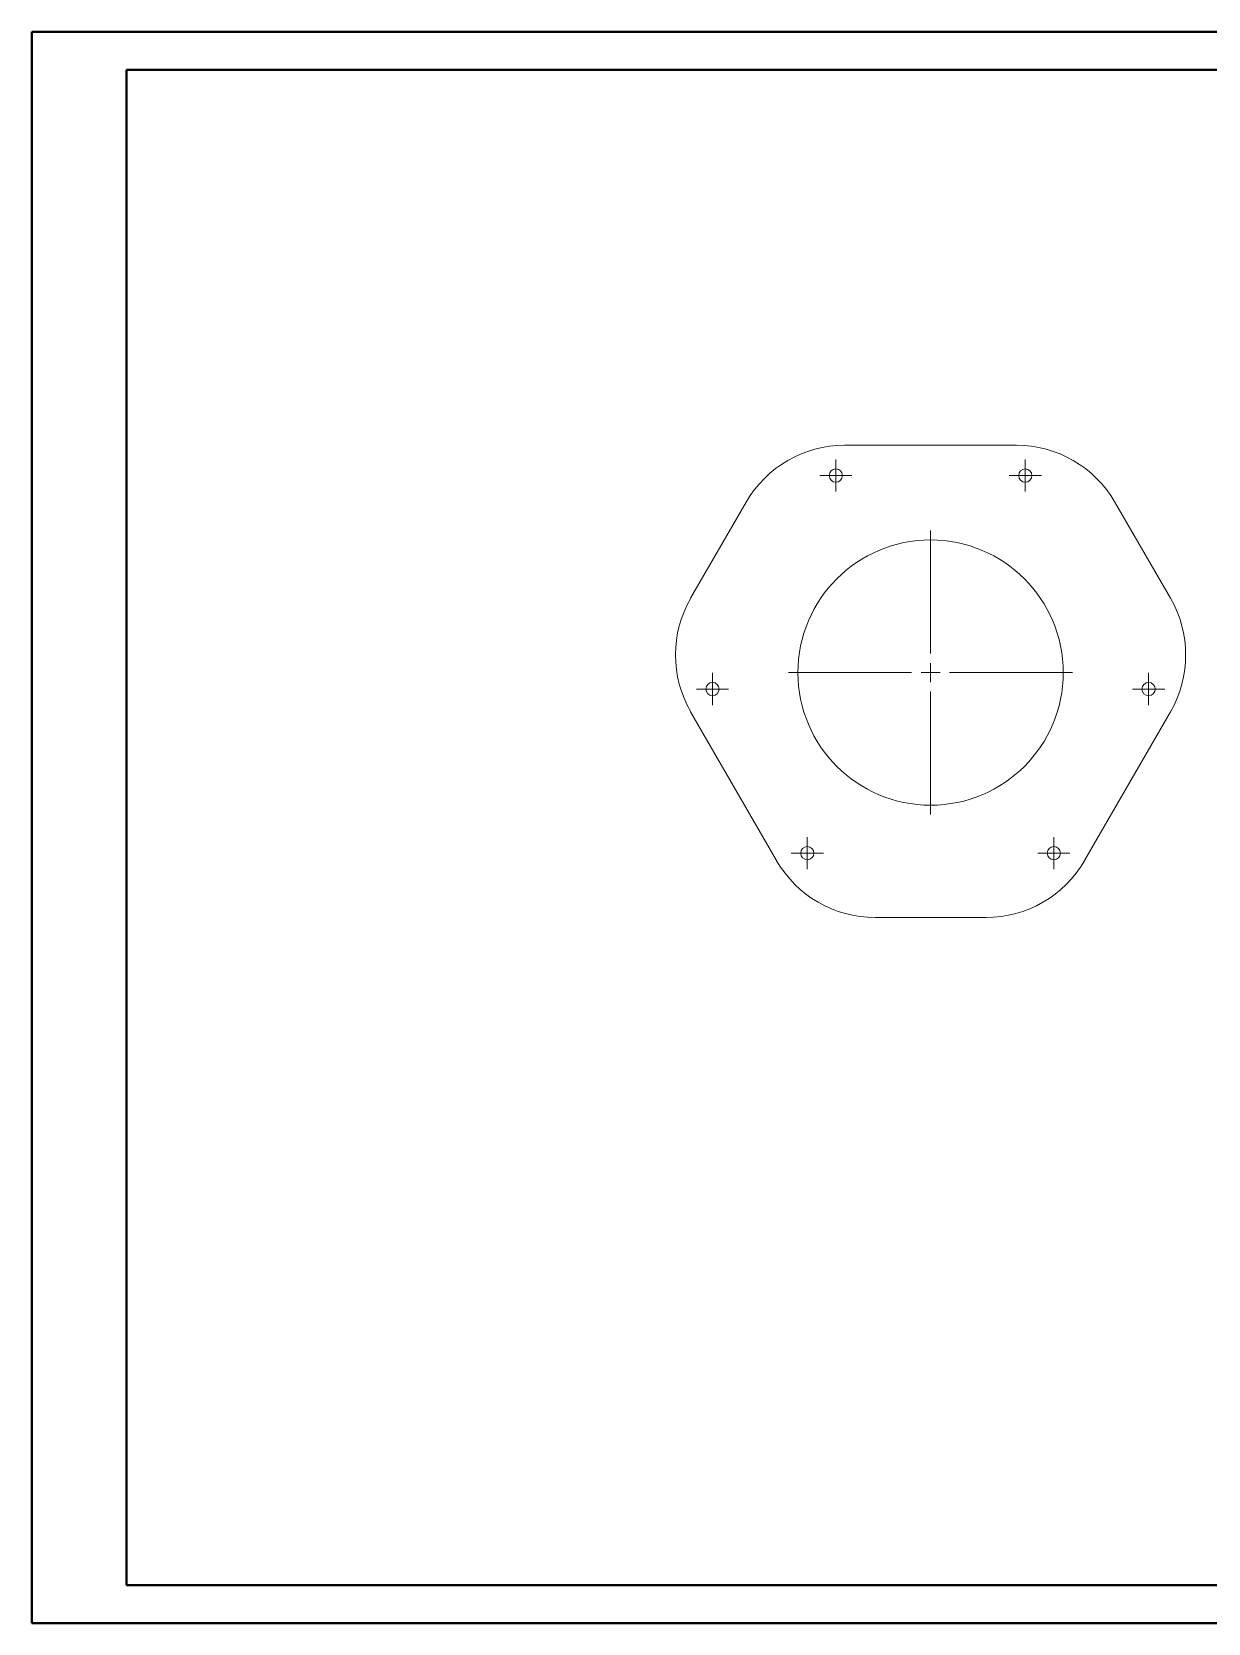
# Model space of a CAD drawing. Header units: inches. Extents: x 0 to 23.4, y 0 to 16.5.
# Drawn here: x 0 to 12.22, y 0.01 to 16.54 of the extents above; entities that cross this region are included whole.
import ezdxf

# ---------------------------------------------------------------- set-up
doc = ezdxf.new("R2010")
doc.units = ezdxf.units.IN
doc.header["$MEASUREMENT"] = 0

# ---------------------------------------------------------------- blocks, each defined once
blk = doc.blocks.new('SW_CENTERMARKSYMBOL_0')
at = {"color": 0, "linetype": 'Continuous', "lineweight": 0}
for p, q in [((0, 0.098), (0, 0.167)), ((-0.098, 0), (-0.167, 0)), ((0, 0), (-0.098, 0)), ((0, 0), (0, 0.098)), ((0, 0), (0, -0.098)), ((0, 0), (0.098, 0)), ((0.098, 0), (0.167, 0)), ((0, -0.098), (0, -0.167))]:
    blk.add_line(p, q, dxfattribs=at)
blk = doc.blocks.new('SW_CENTERMARKSYMBOL_1')
at = {"color": 0, "linetype": 'Continuous', "lineweight": 0}
for p, q in [((0, 0.098), (0, 0.167)), ((-0.098, 0), (-0.167, 0)), ((0, 0), (-0.098, 0)), ((0, 0), (0, 0.098)), ((0, 0), (0, -0.098)), ((0, 0), (0.098, 0)), ((0.098, 0), (0.167, 0)), ((0, -0.098), (0, -0.167))]:
    blk.add_line(p, q, dxfattribs=at)
blk = doc.blocks.new('SW_CENTERMARKSYMBOL_2')
at = {"color": 0, "linetype": 'Continuous', "lineweight": 0}
for p, q in [((0, 0.098), (0, 0.167)), ((-0.098, 0), (-0.167, 0)), ((0, 0), (-0.098, 0)), ((0, 0), (0, 0.098)), ((0, 0), (0, -0.098)), ((0, 0), (0.098, 0)), ((0.098, 0), (0.167, 0)), ((0, -0.098), (0, -0.167))]:
    blk.add_line(p, q, dxfattribs=at)
blk = doc.blocks.new('SW_CENTERMARKSYMBOL_3')
at = {"color": 0, "linetype": 'Continuous', "lineweight": 0}
for p, q in [((0, 0.197), (0, 1.476)), ((-0.197, 0), (-1.476, 0)), ((0, 0), (-0.098, 0)), ((0, 0), (0, 0.098)), ((0, 0), (0, -0.098)), ((0, 0), (0.098, 0)), ((0.197, 0), (1.476, 0)), ((0, -0.197), (0, -1.476))]:
    blk.add_line(p, q, dxfattribs=at)
blk = doc.blocks.new('SW_CENTERMARKSYMBOL_4')
at = {"color": 0, "linetype": 'Continuous', "lineweight": 0}
for p, q in [((0, 0.098), (0, 0.167)), ((-0.098, 0), (-0.167, 0)), ((0, 0), (-0.098, 0)), ((0, 0), (0, 0.098)), ((0, 0), (0, -0.098)), ((0, 0), (0.098, 0)), ((0.098, 0), (0.167, 0)), ((0, -0.098), (0, -0.167))]:
    blk.add_line(p, q, dxfattribs=at)
blk = doc.blocks.new('SW_CENTERMARKSYMBOL_5')
at = {"color": 0, "linetype": 'Continuous', "lineweight": 0}
for p, q in [((0, 0.098), (0, 0.167)), ((-0.098, 0), (-0.167, 0)), ((0, 0), (-0.098, 0)), ((0, 0), (0, 0.098)), ((0, 0), (0, -0.098)), ((0, 0), (0.098, 0)), ((0.098, 0), (0.167, 0)), ((0, -0.098), (0, -0.167))]:
    blk.add_line(p, q, dxfattribs=at)
blk = doc.blocks.new('SW_CENTERMARKSYMBOL_6')
at = {"color": 0, "linetype": 'Continuous', "lineweight": 0}
for p, q in [((0, 0.098), (0, 0.167)), ((-0.098, 0), (-0.167, 0)), ((0, 0), (-0.098, 0)), ((0, 0), (0, 0.098)), ((0, 0), (0, -0.098)), ((0, 0), (0.098, 0)), ((0.098, 0), (0.167, 0)), ((0, -0.098), (0, -0.167))]:
    blk.add_line(p, q, dxfattribs=at)

msp = doc.modelspace()

# ---------------------------------------------------------------- linework, layer by layer
at = {"color": 7, "linetype": 'Continuous', "lineweight": 40}
for p, q in [((0.003, 0.008), (0.003, 16.544)), ((0.003, 16.544), (23.389, 16.544)), ((0.987, 0.402), (0.987, 16.15)), ((0.987, 16.15), (22.995, 16.15)), ((0.987, 0.402), (22.995, 0.402)), ((0.003, 0.008), (23.389, 0.008))]:
    msp.add_line(p, q, dxfattribs=at)
at = {"color": 7, "linetype": 'Continuous', "lineweight": 15}
for p, q in [((8.448, 12.248), (10.233, 12.248)), ((7.425, 11.658), (6.848, 10.659)), ((11.833, 10.659), (11.256, 11.658)), ((7.741, 7.932), (6.848, 9.478)), ((11.833, 9.478), (10.94, 7.932)), ((8.764, 7.341), (9.917, 7.341))]:
    msp.add_line(p, q, dxfattribs=at)
for centre, radius in [((8.356, 11.933), 0.0689), ((10.325, 11.933), 0.0689), ((9.341, 9.886), 1.378), ((7.075, 9.715), 0.0689), ((11.606, 9.715), 0.0689), ((8.06, 8.01), 0.0689), ((10.621, 8.01), 0.0689)]:
    msp.add_circle(centre, radius, dxfattribs=at)
for centre, start, end in [((8.448, 11.067), 90, 150), ((10.233, 11.067), 30, 90), ((7.871, 10.069), 150, 210), ((10.81, 10.069), 330, 30), ((8.764, 8.522), 210, 270), ((9.917, 8.522), 270, 330)]:
    msp.add_arc(centre, 1.181, start, end, dxfattribs=at)

# ---------------------------------------------------------------- block references
at = {"color": 7, "linetype": 'Continuous', "lineweight": 0}
for name, p in [('SW_CENTERMARKSYMBOL_2', (8.356, 11.933)), ('SW_CENTERMARKSYMBOL_1', (10.325, 11.933)), ('SW_CENTERMARKSYMBOL_3', (9.341, 9.886)), ('SW_CENTERMARKSYMBOL_6', (7.075, 9.715)), ('SW_CENTERMARKSYMBOL_4', (11.606, 9.715)), ('SW_CENTERMARKSYMBOL_0', (8.06, 8.01)), ('SW_CENTERMARKSYMBOL_5', (10.621, 8.01))]:
    msp.add_blockref(name, p, dxfattribs=at)

doc.saveas('drawing.dxf')
